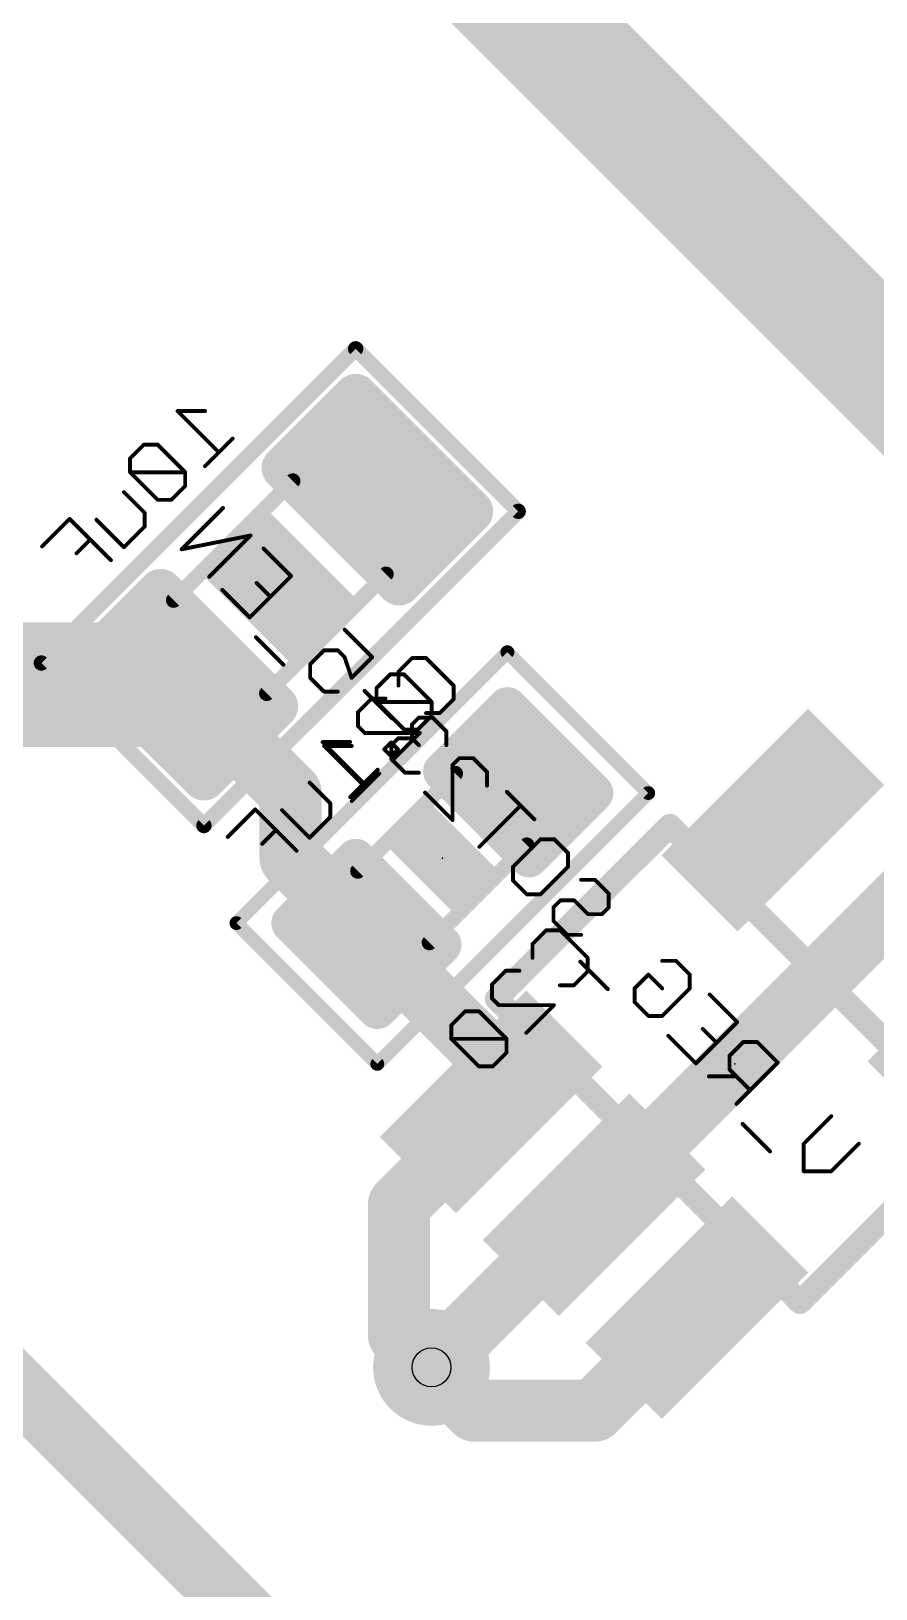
# Model space of a CAD drawing. Extents: x -76 to 580, y -41 to 95.
# Drawn here: x 367.98 to 373.49, y 5.27 to 15.44 of the extents above; entities that cross this region are included whole.
import ezdxf

# ---------------------------------------------------------------- set-up
doc = ezdxf.new("R2010")
doc.units = 0
for name, color, linetype in [('1', 22, 'CONTINUOUS'), ('16', 175, 'CONTINUOUS'), ('18', 82, 'CONTINUOUS'), ('24', 7, 'CONTINUOUS'), ('26', 253, 'CONTINUOUS'), ('28', 253, 'CONTINUOUS'), ('29', 253, 'CONTINUOUS'), ('30', 253, 'CONTINUOUS'), ('32', 253, 'CONTINUOUS'), ('36', 253, 'CONTINUOUS'), ('40', 175, 'CONTINUOUS'), ('44', 253, 'CONTINUOUS'), ('52', 253, 'CONTINUOUS')]:
    doc.layers.add(name, color=color, linetype=linetype)

# ---------------------------------------------------------------- blocks, each defined once
blk = doc.blocks.new('RECT')
blk.add_solid([(-0.5, -0.5), (0.5, -0.5), (-0.5, 0.5), (0.5, 0.5)])
blk = doc.blocks.new('RECT112000X144000R30')
at = {"const_width": 0.105}
blk.add_lwpolyline([(0.2975, -0.345), (0.2975, 0.345, 0.4142), (0.245, 0.3975), (-0.245, 0.3975, 0.4142), (-0.2975, 0.345), (-0.2975, -0.345, 0.4142), (-0.245, -0.3975), (0.245, -0.3975, 0.4142)], format="xyb", close=True, dxfattribs=at)
blk.add_solid([(-0.2704, -0.3704), (0.2704, -0.3704), (-0.2704, 0.3704), (0.2704, 0.3704)])
blk = doc.blocks.new('RECT136384X168384R30')
at = {"const_width": 0.1279}
blk.add_lwpolyline([(0.3623, -0.3983), (0.3623, 0.3983, 0.4142), (0.2983, 0.4623), (-0.2983, 0.4623, 0.4142), (-0.3623, 0.3983), (-0.3623, -0.3983, 0.4142), (-0.2983, -0.4623), (0.2983, -0.4623, 0.4142)], format="xyb", close=True, dxfattribs=at)
blk.add_solid([(-0.3237, -0.4237), (0.3237, -0.4237), (-0.3237, 0.4237), (0.3237, 0.4237)])
blk = doc.blocks.new('RECT128000X192000R30')
at = {"const_width": 0.12}
blk.add_lwpolyline([(0.34, -0.48), (0.34, 0.48, 0.4142), (0.28, 0.54), (-0.28, 0.54, 0.4142), (-0.34, 0.48), (-0.34, -0.48, 0.4142), (-0.28, -0.54), (0.28, -0.54, 0.4142)], format="xyb", close=True, dxfattribs=at)
blk.add_solid([(-0.3054, -0.5054), (0.3054, -0.5054), (-0.3054, 0.5054), (0.3054, 0.5054)])
blk = doc.blocks.new('RECT152384X216384R30')
at = {"const_width": 0.1429}
blk.add_lwpolyline([(0.4048, -0.5333), (0.4048, 0.5333, 0.4142), (0.3333, 0.6048), (-0.3333, 0.6048, 0.4142), (-0.4048, 0.5333), (-0.4048, -0.5333, 0.4142), (-0.3333, -0.6048), (0.3333, -0.6048, 0.4142)], format="xyb", close=True, dxfattribs=at)
blk.add_solid([(-0.3587, -0.5587), (0.3587, -0.5587), (-0.3587, 0.5587), (0.3587, 0.5587)])
blk = doc.blocks.new('ROUNDV')
at = {"const_width": 0.5}
blk.add_lwpolyline([(0, -0.25, 1), (0, 0.25, 1), (0, -0.25)], format="xyb", dxfattribs=at)

msp = doc.modelspace()

# ---------------------------------------------------------------- linework, layer by layer
at = {"layer": '1', "const_width": 0.4064}
for points in [[(373.9888, 10.1116), (370.5947, 6.7175)], [(369.6047, 4.879), (365.7156, 8.7681)]]:
    msp.add_lwpolyline(points, dxfattribs=at)
at = {"layer": '1', "const_width": 0.2032}
msp.add_lwpolyline([(370.5228, 6.7894, 1), (370.6665, 6.6457)], format="xyb", dxfattribs=at)
at = {"layer": '16'}
for points, const_width in [([(375.1909, 11.5966), (370.1704, 16.617)], 0.8128), ([(368.9683, 11.1723), (363.0286, 11.1723)], 0.8128), ([(368.9683, 11.1723), (369.6754, 10.4652)], 0.4064), ([(369.6754, 10.0408), (369.6754, 10.4652)], 0.4064), ([(369.8168, 9.8994), (369.6754, 10.0408)], 0.4064), ([(371.0896, 8.6266), (369.8168, 9.8994)], 0.4064), ([(369.8169, 9.8994), (369.8168, 9.8994)], 0.3048), ([(370.1704, 9.5459), (369.8169, 9.8994)], 0.3048), ([(371.1249, 8.5913), (371.0896, 8.6266)], 0.4064), ([(371.1249, 8.5206), (371.1249, 8.5913)], 0.4064), ([(371.0896, 8.5559), (371.0896, 8.6266)], 0.3048), ([(370.3825, 7.7782), (371.1249, 8.5206)], 0.4064), ([(370.9835, 8.4499), (371.0896, 8.5559)], 0.3048), ([(370.3825, 6.9296), (370.3825, 7.7782)], 0.4064), ([(372.4684, 7.2478), (372.327, 7.1063)], 0.4064), ([(372.2564, 7.0357), (371.6553, 6.4347)], 0.4064), ([(372.327, 7.1063), (372.2564, 7.0357)], 0.4064), ([(370.5947, 6.7175), (370.3825, 6.9296)], 0.4064), ([(370.8775, 6.4347), (370.5947, 6.7175)], 0.4064), ([(371.6553, 6.4347), (370.8775, 6.4347)], 0.4064)]:
    msp.add_lwpolyline(points, dxfattribs=dict(at, const_width=const_width))
for points, const_width in [([(368.9683, 10.9691, 1), (368.9683, 11.3755)], 0.4064), ([(369.0402, 11.2441, 1), (368.8965, 11.1004)], 0.2032), ([(369.777, 10.4652, 1), (369.5738, 10.4652)], 0.2032), ([(369.6036, 10.3933, 1), (369.7473, 10.537)], 0.2032), ([(369.7473, 10.1126, 1), (369.6036, 9.9689)], 0.2032), ([(369.5738, 10.0408, 1), (369.777, 10.0408)], 0.2032), ([(369.8886, 9.9713, 1), (369.7449, 9.8276)], 0.2032), ([(369.7449, 9.8276, 1), (369.8886, 9.9713)], 0.2032), ([(369.8168, 9.9756, 1), (369.8168, 9.8232)], 0.1524), ([(369.8708, 9.9533, 1), (369.763, 9.8455)], 0.1524), ([(369.8169, 9.8232, 1), (369.8169, 9.9756)], 0.1524), ([(370.1165, 9.4921, 1), (370.2243, 9.5998)], 0.1524), ([(371.1614, 8.6985, 1), (371.0177, 8.5548)], 0.2032), ([(371.0177, 8.5548, 1), (371.1614, 8.6985)], 0.2032), ([(371.2265, 8.5913, 1), (371.0233, 8.5913)], 0.2032), ([(371.1658, 8.6266, 1), (371.0134, 8.6266)], 0.1524), ([(371.0531, 8.5194, 1), (371.1968, 8.6631)], 0.2032), ([(371.1968, 8.4487, 1), (371.0531, 8.5924)], 0.2032), ([(371.1434, 8.502, 1), (371.0357, 8.6098)], 0.1524), ([(370.9296, 8.5037, 1), (371.0374, 8.396)], 0.1524), ([(371.0233, 8.5206, 1), (371.2265, 8.5206)], 0.2032), ([(371.0134, 8.5559, 1), (371.1658, 8.5559)], 0.1524), ([(370.4841, 7.7782, 1), (370.2809, 7.7782)], 0.2032), ([(370.3107, 7.85, 1), (370.4544, 7.7063)], 0.2032), ([(372.5403, 7.1759, 1), (372.3966, 7.3196)], 0.2032), ([(372.3282, 6.9639, 1), (372.1845, 7.1076)], 0.2032), ([(372.2552, 7.1782, 1), (372.3988, 7.0345)], 0.2032), ([(372.3988, 7.0345, 1), (372.2552, 7.1782)], 0.2032), ([(370.4544, 7.0015, 1), (370.3107, 6.8578)], 0.2032), ([(372.1845, 7.1076, 1), (372.3282, 6.9639)], 0.2032), ([(370.2809, 6.9296, 1), (370.4841, 6.9296)], 0.2032), ([(370.6665, 6.7894, 1), (370.5228, 6.6457)], 0.2032), ([(370.5228, 6.6457, 1), (370.6665, 6.7894)], 0.2032), ([(370.8775, 6.5363, 1), (370.8775, 6.3331)], 0.2032), ([(370.8057, 6.3628, 1), (370.9493, 6.5065)], 0.2032), ([(371.5835, 6.5065, 1), (371.7272, 6.3628)], 0.2032), ([(371.6553, 6.3331, 1), (371.6553, 6.5363)], 0.2032)]:
    msp.add_lwpolyline(points, format="xyb", dxfattribs=dict(at, const_width=const_width))
at = {"layer": '24'}
for p in [(369.6047, 11.8087), (370.6654, 10.0409), (372.5746, 8.6974)]:
    msp.add_point(p, dxfattribs=at)
at = {"layer": '26', "const_width": 0.0254}
for points in [[(370.3791, 11.2567), (370.469, 11.3466)], [(370.469, 11.3466), (370.5589, 11.3466)], [(370.5589, 11.3466), (370.7386, 11.1668)], [(370.3791, 11.1668), (370.3791, 11.2567)], [(370.1145, 10.9921), (370.2044, 11.082)], [(370.2044, 11.082), (370.2943, 11.082)], [(370.7386, 11.0769), (370.6487, 10.9871)], [(370.7386, 11.1668), (370.7386, 11.0769)], [(370.1145, 10.9022), (370.1145, 10.9921)], [(370.6487, 10.9871), (370.5589, 10.9871)], [(370.1594, 10.8573), (370.1145, 10.9022)], [(370.0746, 10.7724), (369.8948, 10.7724)], [(369.8948, 10.7724), (370.1645, 10.5028)], [(370.5189, 10.8573), (370.1594, 10.8573)], [(370.3392, 10.6775), (370.5189, 10.8573)], [(370.2543, 10.5927), (370.0746, 10.4129)], [(371.2534, 9.4801), (371.3433, 9.57)], [(371.3433, 9.57), (371.4332, 9.57)], [(371.4332, 9.57), (371.613, 9.3902)], [(371.2534, 9.3902), (371.2534, 9.4801)], [(371.613, 9.3902), (371.613, 9.3003)], [(370.9888, 9.2155), (371.0787, 9.3054)], [(371.0787, 9.3054), (371.1686, 9.3054)], [(371.613, 9.3003), (371.5231, 9.2105)], [(370.9888, 9.1256), (370.9888, 9.2155)], [(371.5231, 9.2105), (371.4332, 9.2105)], [(370.8141, 9.0408), (370.7242, 8.9509)], [(370.904, 9.0408), (370.8141, 9.0408)], [(371.0837, 8.861), (370.904, 9.0408)], [(371.0338, 9.0807), (370.9888, 9.1256)], [(371.3933, 9.0807), (371.0338, 9.0807)], [(371.2135, 8.9009), (371.3933, 9.0807)], [(370.7242, 8.9509), (370.7242, 8.861)], [(370.7242, 8.861), (370.904, 8.6812)], [(371.0837, 8.861), (370.7242, 8.861)], [(371.0837, 8.7711), (371.0837, 8.861)], [(370.9939, 8.6812), (371.0837, 8.7711)], [(370.904, 8.6812), (370.9939, 8.6812)]]:
    msp.add_lwpolyline(points, dxfattribs=at)
at = {"layer": '26', "const_width": 0.0127}
for points in [[(370.469, 11.3529, 1), (370.469, 11.3402)], [(370.4735, 11.3421, 1), (370.4645, 11.3511)], [(370.5633, 11.3511, 1), (370.5544, 11.3421)], [(370.5589, 11.3402, 1), (370.5589, 11.3529)], [(370.3854, 11.2567, 1), (370.3727, 11.2567)], [(370.3746, 11.2612, 1), (370.3836, 11.2522)], [(370.2044, 11.0883, 1), (370.2044, 11.0756)], [(370.2089, 11.0775, 1), (370.1999, 11.0865)], [(370.2943, 11.0756, 1), (370.2943, 11.0883)], [(370.3727, 11.1668, 1), (370.3854, 11.1668)], [(370.745, 11.1668, 1), (370.7323, 11.1668)], [(370.7323, 11.0769, 1), (370.745, 11.0769)], [(370.7341, 11.1623, 1), (370.7431, 11.1713)], [(370.7431, 11.0725, 1), (370.7341, 11.0814)], [(370.1208, 10.9921, 1), (370.1081, 10.9921)], [(370.11, 10.9966, 1), (370.119, 10.9876)], [(370.5589, 10.9934, 1), (370.5589, 10.9807)], [(370.6442, 10.9916, 1), (370.6532, 10.9826)], [(370.6487, 10.9807, 1), (370.6487, 10.9934)], [(370.1081, 10.9022, 1), (370.1208, 10.9022)], [(370.119, 10.9067, 1), (370.11, 10.8977)], [(369.8948, 10.7788, 1), (369.8948, 10.7661)], [(369.8993, 10.7769, 1), (369.8903, 10.7679)], [(370.0746, 10.7661, 1), (370.0746, 10.7788)], [(370.1594, 10.8636, 1), (370.1594, 10.8509)], [(370.1549, 10.8528, 1), (370.1639, 10.8618)], [(370.5234, 10.8528, 1), (370.5145, 10.8618)], [(370.5189, 10.8509, 1), (370.5189, 10.8636)], [(370.3347, 10.682, 1), (370.3437, 10.673)], [(370.2588, 10.5882, 1), (370.2499, 10.5972)], [(370.16, 10.4983, 1), (370.169, 10.5073)], [(370.0701, 10.4174, 1), (370.0791, 10.4084)], [(371.3433, 9.5763, 1), (371.3433, 9.5636)], [(371.3478, 9.5655, 1), (371.3388, 9.5745)], [(371.4377, 9.5745, 1), (371.4287, 9.5655)], [(371.4332, 9.5636, 1), (371.4332, 9.5763)], [(371.2598, 9.4801, 1), (371.2471, 9.4801)], [(371.2489, 9.4846, 1), (371.2579, 9.4756)], [(371.2471, 9.3902, 1), (371.2598, 9.3902)], [(371.6193, 9.3902, 1), (371.6066, 9.3902)], [(371.6085, 9.3857, 1), (371.6174, 9.3947)], [(371.0787, 9.3117, 1), (371.0787, 9.299)], [(371.0832, 9.3009, 1), (371.0742, 9.3099)], [(371.1686, 9.299, 1), (371.1686, 9.3117)], [(371.6066, 9.3003, 1), (371.6193, 9.3003)], [(371.6174, 9.2958, 1), (371.6085, 9.3048)], [(370.9843, 9.22, 1), (370.9933, 9.211)], [(370.9952, 9.2155, 1), (370.9825, 9.2155)], [(371.4332, 9.2168, 1), (371.4332, 9.2041)], [(371.5186, 9.2149, 1), (371.5276, 9.206)], [(371.5231, 9.2041, 1), (371.5231, 9.2168)], [(370.8141, 9.0471, 1), (370.8141, 9.0344)], [(370.8186, 9.0363, 1), (370.8096, 9.0452)], [(370.9085, 9.0452, 1), (370.8995, 9.0363)], [(370.904, 9.0344, 1), (370.904, 9.0471)], [(370.9933, 9.1301, 1), (370.9843, 9.1211)], [(370.9825, 9.1256, 1), (370.9952, 9.1256)], [(371.0338, 9.087, 1), (371.0338, 9.0743)], [(371.0293, 9.0762, 1), (371.0383, 9.0852)], [(371.3978, 9.0762, 1), (371.3888, 9.0852)], [(371.3933, 9.0743, 1), (371.3933, 9.087)], [(370.7306, 8.9509, 1), (370.7179, 8.9509)], [(370.7197, 8.9554, 1), (370.7287, 8.9464)], [(370.7287, 8.8655, 1), (370.7197, 8.8565)], [(370.7242, 8.8674, 1), (370.7242, 8.8547)], [(370.7179, 8.861, 1), (370.7306, 8.861)], [(371.0901, 8.861, 1), (371.0774, 8.861)], [(371.0793, 8.8565, 1), (371.0882, 8.8655)], [(371.0837, 8.8547, 1), (371.0837, 8.8674)], [(371.209, 8.9054, 1), (371.218, 8.8964)], [(371.0774, 8.7711, 1), (371.0901, 8.7711)], [(371.0882, 8.7666, 1), (371.0793, 8.7756)], [(370.904, 8.6876, 1), (370.904, 8.6749)], [(370.8995, 8.6768, 1), (370.9085, 8.6857)], [(370.9894, 8.6857, 1), (370.9984, 8.6768)], [(370.9939, 8.6749, 1), (370.9939, 8.6876)]]:
    msp.add_lwpolyline(points, format="xyb", dxfattribs=at)
at = {"layer": '28', "const_width": 0.0254}
for points in [[(369.1173, 12.9582), (368.9375, 12.9582)], [(368.9375, 12.9582), (369.2071, 12.6886)], [(368.7178, 12.7385), (368.6279, 12.6486)], [(368.8077, 12.7385), (368.7178, 12.7385)], [(368.9875, 12.5588), (368.8077, 12.7385)], [(369.297, 12.7784), (369.1173, 12.5987)], [(368.6279, 12.6486), (368.6279, 12.5588)], [(368.6279, 12.5588), (368.8077, 12.379)], [(368.9875, 12.5588), (368.6279, 12.5588)], [(368.9875, 12.4689), (368.9875, 12.5588)], [(368.588, 12.429), (368.7229, 12.2942)], [(368.8976, 12.379), (368.9875, 12.4689)], [(368.7229, 12.2942), (368.7229, 12.2043)], [(368.8077, 12.379), (368.8976, 12.379)], [(368.9646, 12.056), (369.2342, 12.3256)], [(368.2336, 12.2542), (368.0538, 12.0745)], [(368.5032, 11.9846), (368.2336, 12.2542)], [(368.588, 12.0695), (368.4083, 12.2492)], [(368.7229, 12.2043), (368.588, 12.0695)], [(368.3684, 12.1194), (368.2785, 12.0296)], [(369.414, 12.1458), (368.9646, 12.056)], [(369.1443, 11.8762), (369.414, 12.1458)], [(369.4988, 12.061), (369.6786, 11.8812)], [(369.6786, 11.8812), (369.4089, 11.6116)], [(369.4089, 11.6116), (369.2292, 11.7913)], [(369.5438, 11.7464), (369.4539, 11.8363)], [(369.6286, 11.302), (369.4488, 11.4818)], [(370.028, 11.5318), (370.2078, 11.352)], [(369.8932, 11.397), (369.8033, 11.3071)], [(369.9831, 11.397), (369.8932, 11.397)], [(370.028, 11.352), (369.9831, 11.397)], [(369.8033, 11.3071), (369.8033, 11.2172)], [(370.073, 11.2172), (370.028, 11.352)], [(370.2078, 11.352), (370.073, 11.2172)], [(369.8033, 11.2172), (369.8932, 11.1273)], [(370.326, 11.2397), (370.2361, 11.1498)], [(370.4159, 11.2397), (370.326, 11.2397)], [(370.5956, 11.0599), (370.4159, 11.2397)], [(369.8932, 11.1273), (369.9831, 11.1273)], [(370.3376, 10.9526), (370.1578, 11.1324)], [(370.2361, 11.1498), (370.2361, 11.0599)], [(370.2361, 11.0599), (370.4159, 10.8802)], [(370.5956, 11.0599), (370.2361, 11.0599)], [(370.5058, 10.8802), (370.5956, 10.97)], [(370.5956, 10.97), (370.5956, 11.0599)], [(370.4159, 10.8802), (370.5058, 10.8802)], [(370.5123, 10.9576), (370.4673, 10.9127)], [(370.4673, 10.9127), (370.4673, 10.8228)], [(370.6022, 10.9576), (370.5123, 10.9576)], [(370.692, 10.8678), (370.6022, 10.9576)], [(370.692, 10.7779), (370.692, 10.8678)], [(370.0639, 10.7978), (369.8842, 10.7978)], [(369.8842, 10.7978), (370.1538, 10.5282)], [(370.331, 10.7953), (370.2861, 10.7504)], [(370.376, 10.7504), (370.331, 10.7953)], [(370.3775, 10.8228), (370.3325, 10.7779)], [(370.3325, 10.7779), (370.3325, 10.688)], [(370.4673, 10.8228), (370.3775, 10.8228)], [(370.4673, 10.8228), (370.5123, 10.7779)], [(370.2861, 10.7504), (370.331, 10.7054)], [(370.331, 10.7054), (370.376, 10.7504)], [(370.3325, 10.688), (370.4224, 10.5981)], [(370.732, 10.6481), (370.7769, 10.693)], [(370.7769, 10.693), (370.8668, 10.693)], [(370.8668, 10.693), (370.9567, 10.6032)], [(370.2437, 10.6181), (370.0639, 10.4383)], [(370.4224, 10.5981), (370.5123, 10.5981)], [(370.732, 10.2886), (370.732, 10.6481)], [(370.9567, 10.6032), (370.9566, 10.5133)], [(369.7993, 10.5332), (369.9341, 10.3984)], [(370.5522, 10.4683), (370.732, 10.2886)], [(371.2662, 10.2936), (371.0864, 10.4734)], [(369.4448, 10.3585), (369.2651, 10.1787)], [(369.7145, 10.0889), (369.4448, 10.3585)], [(369.9341, 10.3984), (369.9341, 10.3085)], [(370.9067, 10.1138), (371.1763, 10.3835)], [(369.7993, 10.1737), (369.6196, 10.3535)], [(369.9341, 10.3085), (369.7993, 10.1737)], [(369.5797, 10.2237), (369.4898, 10.1338)], [(371.1263, 9.9841), (371.3061, 10.1638)], [(371.3061, 10.1638), (371.396, 10.1638)], [(371.396, 10.1638), (371.4859, 10.0739)], [(371.4859, 10.0739), (371.4859, 9.9841)], [(371.1263, 9.8942), (371.1263, 9.9841)], [(371.4859, 9.9841), (371.3061, 9.8043)], [(371.2162, 9.8043), (371.1263, 9.8942)], [(371.5707, 9.8992), (371.6606, 9.8992)], [(371.6606, 9.8992), (371.7505, 9.8093)], [(371.3061, 9.8043), (371.2162, 9.8043)], [(371.4359, 9.7644), (371.3909, 9.7195)], [(371.5258, 9.7644), (371.4359, 9.7644)], [(371.6156, 9.6745), (371.5258, 9.7644)], [(371.7505, 9.8093), (371.7505, 9.7195)], [(371.3909, 9.7195), (371.3909, 9.6296)], [(371.7055, 9.6745), (371.6156, 9.6745)], [(371.7505, 9.7195), (371.7055, 9.6745)], [(371.3909, 9.6296), (371.4808, 9.5397)], [(371.4808, 9.5397), (371.5707, 9.5397)], [(371.7454, 9.1852), (371.5657, 9.365)], [(372.0999, 9.37), (372.1898, 9.37)], [(372.1898, 9.37), (372.2797, 9.2801)], [(371.9202, 9.1903), (372.01, 9.2801)], [(372.01, 9.2801), (372.0999, 9.1903)], [(372.2797, 9.2801), (372.2797, 9.1903)], [(371.9202, 9.1004), (371.9202, 9.1903)], [(372.2797, 9.1903), (372.0999, 9.0105)], [(372.4094, 9.1504), (372.5892, 8.9706)], [(372.01, 9.0105), (371.9202, 9.1004)], [(372.0999, 9.0105), (372.01, 9.0105)], [(372.5892, 8.9706), (372.3196, 8.701)], [(372.3196, 8.701), (372.1398, 8.8807)], [(372.4544, 8.8358), (372.3645, 8.9257)], [(372.6291, 8.8408), (372.5392, 8.7509)], [(372.719, 8.8408), (372.6291, 8.8408)], [(372.8538, 8.706), (372.719, 8.8408)], [(372.5392, 8.7509), (372.5392, 8.661)], [(372.5392, 8.661), (372.6741, 8.5262)], [(372.5842, 8.4364), (372.8538, 8.706)], [(372.5842, 8.6161), (372.4044, 8.6161)], [(373.0235, 8.1768), (373.2033, 8.3565)], [(372.8038, 8.1268), (372.6241, 8.3066)], [(373.0235, 7.997), (373.0235, 8.1768)], [(373.383, 8.1768), (373.2033, 7.997)], [(373.2033, 7.997), (373.0235, 7.997)]]:
    msp.add_lwpolyline(points, dxfattribs=at)
at = {"layer": '28', "const_width": 0.0127}
for points in [[(368.942, 12.9627, 1), (368.933, 12.9537)], [(368.9375, 12.9645, 1), (368.9375, 12.9518)], [(369.1172, 12.9518, 1), (369.1173, 12.9645)], [(368.7178, 12.7449, 1), (368.7178, 12.7322)], [(368.7223, 12.734, 1), (368.7133, 12.743)], [(368.8122, 12.743, 1), (368.8032, 12.734)], [(368.8077, 12.7322, 1), (368.8077, 12.7449)], [(369.3015, 12.7739, 1), (369.2925, 12.7829)], [(368.6343, 12.6486, 1), (368.6216, 12.6486)], [(368.6235, 12.6531, 1), (368.6324, 12.6441)], [(369.1128, 12.6032, 1), (369.1217, 12.5942)], [(369.2026, 12.6841, 1), (369.2116, 12.693)], [(368.6279, 12.5651, 1), (368.6279, 12.5524)], [(368.6324, 12.5632, 1), (368.6235, 12.5543)], [(368.6216, 12.5588, 1), (368.6343, 12.5588)], [(368.9938, 12.5588, 1), (368.9811, 12.5588)], [(368.983, 12.5543, 1), (368.992, 12.5632)], [(368.9875, 12.5524, 1), (368.9875, 12.5651)], [(368.5925, 12.4335, 1), (368.5836, 12.4245)], [(368.9811, 12.4689, 1), (368.9938, 12.4689)], [(368.992, 12.4644, 1), (368.983, 12.4734)], [(368.7292, 12.2942, 1), (368.7165, 12.2942)], [(368.7184, 12.2897, 1), (368.7274, 12.2986)], [(368.8077, 12.3854, 1), (368.8077, 12.3727)], [(368.8032, 12.3745, 1), (368.8122, 12.3835)], [(368.8931, 12.3835, 1), (368.9021, 12.3745)], [(368.8976, 12.3727, 1), (368.8976, 12.3854)], [(369.2387, 12.3211, 1), (369.2297, 12.3301)], [(368.2381, 12.2587, 1), (368.2291, 12.2498)], [(368.2381, 12.2498, 1), (368.2291, 12.2587)], [(368.4128, 12.2537, 1), (368.4038, 12.2447)], [(368.7165, 12.2043, 1), (368.7292, 12.2043)], [(368.7274, 12.1998, 1), (368.7184, 12.2088)], [(368.3729, 12.1149, 1), (368.3639, 12.1239)], [(369.4185, 12.1413, 1), (369.4095, 12.1503)], [(369.4152, 12.1396, 1), (369.4127, 12.1521)], [(368.0493, 12.079, 1), (368.0583, 12.07)], [(368.274, 12.034, 1), (368.283, 12.0251)], [(368.4987, 11.9801, 1), (368.5077, 11.9891)], [(368.5836, 12.0739, 1), (368.5925, 12.065)], [(368.5836, 12.065, 1), (368.5925, 12.0739)], [(368.9633, 12.0622, 1), (368.9658, 12.0497)], [(368.9601, 12.0604, 1), (368.9691, 12.0515)], [(369.5033, 12.0655, 1), (369.4943, 12.0565)], [(369.6831, 11.8767, 1), (369.6741, 11.8857)], [(369.1398, 11.8807, 1), (369.1488, 11.8717)], [(369.2337, 11.7958, 1), (369.2247, 11.7869)], [(369.4584, 11.8408, 1), (369.4494, 11.8318)], [(369.6741, 11.8767, 1), (369.6831, 11.8857)], [(369.5393, 11.7419, 1), (369.5482, 11.7509)], [(369.4044, 11.6161, 1), (369.4134, 11.6071)], [(369.4044, 11.6071, 1), (369.4134, 11.6161)], [(369.4533, 11.4863, 1), (369.4444, 11.4773)], [(370.0325, 11.5363, 1), (370.0235, 11.5273)], [(369.8932, 11.4033, 1), (369.8932, 11.3906)], [(369.8977, 11.3925, 1), (369.8887, 11.4014)], [(369.9876, 11.4014, 1), (369.9786, 11.3925)], [(369.9831, 11.3906, 1), (369.9831, 11.4033)], [(369.6241, 11.2976, 1), (369.6331, 11.3065)], [(369.7988, 11.3116, 1), (369.8078, 11.3026)], [(369.8097, 11.3071, 1), (369.797, 11.3071)], [(370.034, 11.354, 1), (370.022, 11.35)], [(370.0235, 11.3475, 1), (370.0325, 11.3565)], [(370.2123, 11.3475, 1), (370.2033, 11.3565)], [(370.2033, 11.3475, 1), (370.2123, 11.3565)], [(369.8078, 11.2217, 1), (369.7988, 11.2127)], [(369.797, 11.2172, 1), (369.8097, 11.2172)], [(370.0685, 11.2217, 1), (370.0774, 11.2127)], [(370.0669, 11.2152, 1), (370.079, 11.2192)], [(370.326, 11.246, 1), (370.326, 11.2333)], [(370.3305, 11.2352, 1), (370.3215, 11.2442)], [(370.4204, 11.2442, 1), (370.4114, 11.2352)], [(370.4159, 11.2333, 1), (370.4159, 11.246)], [(369.8932, 11.1337, 1), (369.8932, 11.121)], [(369.8887, 11.1228, 1), (369.8977, 11.1318)], [(369.9831, 11.121, 1), (369.9831, 11.1337)], [(370.1623, 11.1368, 1), (370.1533, 11.1279)], [(370.2316, 11.1543, 1), (370.2406, 11.1453)], [(370.2425, 11.1498, 1), (370.2298, 11.1498)], [(370.2361, 11.0663, 1), (370.2361, 11.0536)], [(370.2406, 11.0644, 1), (370.2316, 11.0554)], [(370.2298, 11.0599, 1), (370.2425, 11.0599)], [(370.602, 11.0599, 1), (370.5893, 11.0599)], [(370.5912, 11.0554, 1), (370.6001, 11.0644)], [(370.6001, 10.9655, 1), (370.5912, 10.9745)], [(370.5956, 11.0536, 1), (370.5956, 11.0663)], [(370.3331, 10.9481, 1), (370.3421, 10.9571)], [(370.4159, 10.8865, 1), (370.4159, 10.8738)], [(370.4114, 10.8757, 1), (370.4204, 10.8846)], [(370.4737, 10.9127, 1), (370.461, 10.9127)], [(370.4629, 10.9172, 1), (370.4718, 10.9082)], [(370.5013, 10.8846, 1), (370.5103, 10.8757)], [(370.5058, 10.8738, 1), (370.5058, 10.8865)], [(370.5123, 10.964, 1), (370.5123, 10.9513)], [(370.5168, 10.9531, 1), (370.5078, 10.9621)], [(370.5893, 10.97, 1), (370.602, 10.97)], [(370.6067, 10.9621, 1), (370.5977, 10.9531)], [(370.6022, 10.9513, 1), (370.6022, 10.964)], [(370.6984, 10.8678, 1), (370.6857, 10.8678)], [(370.6876, 10.8633, 1), (370.6965, 10.8722)], [(369.8842, 10.8042, 1), (369.8842, 10.7915)], [(369.8887, 10.8023, 1), (369.8797, 10.7933)], [(370.0639, 10.7915, 1), (370.0639, 10.8042)], [(370.3355, 10.7998, 1), (370.3266, 10.7908)], [(370.3389, 10.7779, 1), (370.3262, 10.7779)], [(370.328, 10.7824, 1), (370.337, 10.7734)], [(370.3355, 10.7908, 1), (370.3266, 10.7998)], [(370.3775, 10.8292, 1), (370.3775, 10.8165)], [(370.382, 10.8183, 1), (370.373, 10.8273)], [(370.4718, 10.8273, 1), (370.4629, 10.8183)], [(370.461, 10.8228, 1), (370.4737, 10.8228)], [(370.4673, 10.8165, 1), (370.4673, 10.8292)], [(370.5078, 10.7734, 1), (370.5168, 10.7824)], [(370.6857, 10.7779, 1), (370.6984, 10.7779)], [(370.2906, 10.7549, 1), (370.2816, 10.7459)], [(370.2816, 10.7549, 1), (370.2906, 10.7459)], [(370.3266, 10.7099, 1), (370.3355, 10.7009)], [(370.337, 10.6925, 1), (370.328, 10.6835)], [(370.3262, 10.688, 1), (370.3389, 10.688)], [(370.3266, 10.7009, 1), (370.3355, 10.7099)], [(370.3805, 10.7459, 1), (370.3715, 10.7549)], [(370.3715, 10.7459, 1), (370.3805, 10.7549)], [(370.7769, 10.6994, 1), (370.7769, 10.6867)], [(370.7814, 10.6885, 1), (370.7724, 10.6975)], [(370.8713, 10.6975, 1), (370.8623, 10.6885)], [(370.8668, 10.6867, 1), (370.8668, 10.6994)], [(370.2482, 10.6136, 1), (370.2392, 10.6226)], [(370.4224, 10.6045, 1), (370.4224, 10.5918)], [(370.4179, 10.5936, 1), (370.4269, 10.6026)], [(370.5123, 10.5918, 1), (370.5123, 10.6045)], [(370.7383, 10.6481, 1), (370.7256, 10.6481)], [(370.7275, 10.6526, 1), (370.7364, 10.6436)], [(370.963, 10.6031, 1), (370.9503, 10.6032)], [(370.9522, 10.5987, 1), (370.9611, 10.6076)], [(369.8038, 10.5377, 1), (369.7948, 10.5287)], [(370.1493, 10.5237, 1), (370.1583, 10.5327)], [(370.5567, 10.4728, 1), (370.5477, 10.4638)], [(370.9503, 10.5133, 1), (370.963, 10.5133)], [(371.0909, 10.4779, 1), (371.0819, 10.4689)], [(369.4493, 10.363, 1), (369.4403, 10.354)], [(369.4493, 10.354, 1), (369.4403, 10.363)], [(369.9405, 10.3984, 1), (369.9278, 10.3984)], [(369.9296, 10.3939, 1), (369.9386, 10.4029)], [(370.0594, 10.4428, 1), (370.0684, 10.4338)], [(371.1808, 10.379, 1), (371.1718, 10.388)], [(369.6241, 10.358, 1), (369.6151, 10.349)], [(369.9278, 10.3085, 1), (369.9405, 10.3085)], [(369.9386, 10.304, 1), (369.9296, 10.313)], [(370.7256, 10.2886, 1), (370.7383, 10.2886)], [(370.7275, 10.2841, 1), (370.7364, 10.2931)], [(371.2617, 10.2891, 1), (371.2707, 10.2981)], [(369.2606, 10.1832, 1), (369.2696, 10.1742)], [(369.5841, 10.2192, 1), (369.5752, 10.2282)], [(369.7948, 10.1782, 1), (369.8038, 10.1692)], [(369.7948, 10.1692, 1), (369.8038, 10.1782)], [(371.3061, 10.1702, 1), (371.3061, 10.1575)], [(371.3106, 10.1593, 1), (371.3016, 10.1683)], [(371.4005, 10.1683, 1), (371.3915, 10.1593)], [(371.396, 10.1575, 1), (371.396, 10.1702)], [(369.4853, 10.1383, 1), (369.4943, 10.1293)], [(369.71, 10.0844, 1), (369.719, 10.0933)], [(370.9022, 10.1183, 1), (370.9112, 10.1094)], [(371.4922, 10.0739, 1), (371.4795, 10.0739)], [(371.4814, 10.0695, 1), (371.4903, 10.0784)], [(371.1327, 9.9841, 1), (371.12, 9.9841)], [(371.1219, 9.9886, 1), (371.1308, 9.9796)], [(371.4795, 9.9841, 1), (371.4922, 9.9841)], [(371.4903, 9.9796, 1), (371.4814, 9.9886)], [(371.1308, 9.8987, 1), (371.1219, 9.8897)], [(371.12, 9.8942, 1), (371.1327, 9.8942)], [(371.5707, 9.9056, 1), (371.5707, 9.8929)], [(371.6651, 9.9037, 1), (371.6561, 9.8947)], [(371.6606, 9.8929, 1), (371.6606, 9.9056)], [(371.2162, 9.8107, 1), (371.2162, 9.798)], [(371.2117, 9.7998, 1), (371.2207, 9.8088)], [(371.3016, 9.8088, 1), (371.3106, 9.7998)], [(371.3061, 9.798, 1), (371.3061, 9.8107)], [(371.4359, 9.7707, 1), (371.4359, 9.7581)], [(371.4404, 9.7599, 1), (371.4314, 9.7689)], [(371.5302, 9.7689, 1), (371.5213, 9.7599)], [(371.5258, 9.7581, 1), (371.5258, 9.7707)], [(371.7568, 9.8093, 1), (371.7441, 9.8093)], [(371.746, 9.8049, 1), (371.7549, 9.8138)], [(371.3973, 9.7195, 1), (371.3846, 9.7195)], [(371.3865, 9.7239, 1), (371.3954, 9.715)], [(371.6156, 9.6809, 1), (371.6156, 9.6682)], [(371.6112, 9.67, 1), (371.6201, 9.679)], [(371.701, 9.679, 1), (371.71, 9.67)], [(371.7055, 9.6682, 1), (371.7055, 9.6809)], [(371.7441, 9.7195, 1), (371.7568, 9.7195)], [(371.7549, 9.715, 1), (371.746, 9.7239)], [(371.3846, 9.6296, 1), (371.3973, 9.6296)], [(371.3954, 9.6341, 1), (371.3865, 9.6251)], [(371.4808, 9.5461, 1), (371.4808, 9.5334)], [(371.4763, 9.5352, 1), (371.4853, 9.5442)], [(371.5707, 9.5334, 1), (371.5707, 9.5461)], [(371.5702, 9.3695, 1), (371.5612, 9.3605)], [(372.0999, 9.3764, 1), (372.0999, 9.3637)], [(372.1943, 9.3745, 1), (372.1853, 9.3655)], [(372.1898, 9.3637, 1), (372.1898, 9.3764)], [(372.0145, 9.2846, 1), (372.0055, 9.2756)], [(372.0145, 9.2756, 1), (372.0055, 9.2846)], [(372.286, 9.2801, 1), (372.2733, 9.2801)], [(372.2752, 9.2756, 1), (372.2842, 9.2846)], [(371.7409, 9.1807, 1), (371.7499, 9.1897)], [(371.9265, 9.1903, 1), (371.9138, 9.1903)], [(371.9157, 9.1947, 1), (371.9246, 9.1858)], [(372.0954, 9.1858, 1), (372.1044, 9.1947)], [(372.2733, 9.1903, 1), (372.286, 9.1903)], [(372.2842, 9.1858, 1), (372.2752, 9.1947)], [(372.4139, 9.1548, 1), (372.405, 9.1459)], [(371.9138, 9.1004, 1), (371.9265, 9.1004)], [(371.9246, 9.1049, 1), (371.9157, 9.0959)], [(372.01, 9.0168, 1), (372.01, 9.0041)], [(372.0055, 9.006, 1), (372.0145, 9.015)], [(372.0954, 9.015, 1), (372.1044, 9.006)], [(372.0999, 9.0041, 1), (372.0999, 9.0168)], [(372.5937, 8.9661, 1), (372.5847, 8.9751)], [(372.5847, 8.9661, 1), (372.5937, 8.9751)], [(372.1443, 8.8852, 1), (372.1353, 8.8762)], [(372.369, 8.9301, 1), (372.36, 8.9212)], [(372.4499, 8.8313, 1), (372.4589, 8.8403)], [(372.6291, 8.8472, 1), (372.6291, 8.8345)], [(372.6336, 8.8363, 1), (372.6246, 8.8453)], [(372.7235, 8.8453, 1), (372.7145, 8.8363)], [(372.719, 8.8345, 1), (372.719, 8.8472)], [(372.5456, 8.7509, 1), (372.5329, 8.7509)], [(372.5347, 8.7554, 1), (372.5437, 8.7464)], [(372.3151, 8.7054, 1), (372.3241, 8.6965)], [(372.3151, 8.6965, 1), (372.3241, 8.7054)], [(372.5437, 8.6655, 1), (372.5347, 8.6566)], [(372.5329, 8.661, 1), (372.5456, 8.661)], [(372.8583, 8.7015, 1), (372.8493, 8.7105)], [(372.8493, 8.7015, 1), (372.8583, 8.7105)], [(372.4044, 8.6225, 1), (372.4044, 8.6098)], [(372.5842, 8.6098, 1), (372.5842, 8.6225)], [(372.5797, 8.4408, 1), (372.5887, 8.4319)], [(372.6696, 8.5217, 1), (372.6785, 8.5307)], [(373.2077, 8.3521, 1), (373.1988, 8.361)], [(372.6286, 8.3111, 1), (372.6196, 8.3021)], [(372.7993, 8.1223, 1), (372.8083, 8.1313)], [(373.019, 8.1813, 1), (373.028, 8.1723)], [(373.0298, 8.1768, 1), (373.0172, 8.1768)], [(373.3875, 8.1723, 1), (373.3785, 8.1813)], [(373.0235, 8.0034, 1), (373.0235, 7.9907)], [(373.0172, 7.997, 1), (373.0299, 7.997)], [(373.1988, 8.0015, 1), (373.2077, 7.9925)], [(373.2033, 7.9907, 1), (373.2033, 8.0034)]]:
    msp.add_lwpolyline(points, format="xyb", dxfattribs=at)
at = {"layer": '40'}
for points, const_width in [([(368.0491, 11.3137), (370.0997, 13.3643)], 0.1), ([(370.0997, 13.3643), (371.1603, 12.3037)], 0.1), ([(371.1603, 12.3037), (369.1097, 10.253)], 0.1), ([(371.0896, 11.3844), (369.3219, 9.6166)], 0.09), ([(372.0089, 10.4652), (371.0896, 11.3844)], 0.09), ([(369.1097, 10.253), (368.0491, 11.3137)], 0.1), ([(370.2411, 8.6974), (372.0089, 10.4652)], 0.09), ([(369.3219, 9.6166), (370.2411, 8.6974)], 0.09)]:
    msp.add_lwpolyline(points, dxfattribs=dict(at, const_width=const_width))
for points, const_width in [([(370.1174, 13.382, 1), (370.082, 13.3466)], 0.05), ([(370.1174, 13.3466, 1), (370.082, 13.382)], 0.05), ([(371.178, 12.286, 1), (371.1427, 12.3213)], 0.05), ([(371.1427, 12.286, 1), (371.178, 12.3213)], 0.05), ([(371.1055, 11.4003, 1), (371.0737, 11.3685)], 0.045), ([(371.1055, 11.3685, 1), (371.0737, 11.4003)], 0.045), ([(368.0668, 11.3314, 1), (368.0314, 11.296)], 0.05), ([(368.0314, 11.3314, 1), (368.0668, 11.296)], 0.05), ([(372.0248, 10.4493, 1), (371.993, 10.4811)], 0.045), ([(371.993, 10.4493, 1), (372.0248, 10.4811)], 0.045), ([(369.0921, 10.2707, 1), (369.1274, 10.2354)], 0.05), ([(369.0921, 10.2354, 1), (369.1274, 10.2707)], 0.05), ([(369.3378, 9.6326, 1), (369.306, 9.6007)], 0.045), ([(369.306, 9.6326, 1), (369.3378, 9.6007)], 0.045), ([(370.2252, 8.7133, 1), (370.257, 8.6815)], 0.045), ([(370.2252, 8.6815, 1), (370.257, 8.7133)], 0.045)]:
    msp.add_lwpolyline(points, format="xyb", dxfattribs=dict(at, const_width=const_width))
at = {"layer": '44'}
msp.add_circle((370.5947, 6.7175), 0.127, dxfattribs=at)
at = {"layer": '52'}
for points, const_width in [([(368.9118, 11.7238), (369.6896, 12.5016)], 0.1), ([(369.5199, 11.1157), (370.2977, 11.8935)], 0.1), ([(370.1138, 9.9561), (370.7502, 10.5925)], 0.1), ([(372.1503, 10.253), (371.0189, 9.1217)], 0.1524), ([(374.1302, 8.2731), (372.1503, 10.253)], 0.1524), ([(370.5805, 9.4894), (371.2169, 10.1258)], 0.1), ([(371.0189, 9.1217), (372.9988, 7.1418)], 0.1524), ([(374.1302, 8.2731), (372.9988, 7.1418)], 0.1524)]:
    msp.add_lwpolyline(points, dxfattribs=dict(at, const_width=const_width))
for points, const_width in [([(369.7072, 12.484, 1), (369.6719, 12.5193)], 0.05), ([(370.3154, 11.8759, 1), (370.28, 11.9112)], 0.05), ([(368.8941, 11.7415, 1), (368.9294, 11.7062)], 0.05), ([(369.5022, 11.1334, 1), (369.5375, 11.098)], 0.05), ([(370.7679, 10.5748, 1), (370.7325, 10.6101)], 0.05), ([(372.1772, 10.28, 1), (372.1234, 10.2261)], 0.0762), ([(372.1772, 10.2261, 1), (372.1234, 10.28)], 0.0762), ([(371.2346, 10.1081, 1), (371.1992, 10.1434)], 0.05), ([(370.0962, 9.9737, 1), (370.1315, 9.9384)], 0.05), ([(370.5628, 9.507, 1), (370.5982, 9.4717)], 0.05), ([(371.0459, 9.1486, 1), (370.992, 9.0947)], 0.0762), ([(370.992, 9.1486, 1), (371.0459, 9.0947)], 0.0762), ([(372.9719, 7.1687, 1), (373.0258, 7.1148)], 0.0762), ([(372.9719, 7.1148, 1), (373.0258, 7.1687)], 0.0762)]:
    msp.add_lwpolyline(points, format="xyb", dxfattribs=dict(at, const_width=const_width))

# ---------------------------------------------------------------- block references
at = {"layer": '16', "rotation": 45}
for name, p in [('RECT128000X192000R30', (370.2411, 12.4451)), ('RECT128000X192000R30', (368.9683, 11.1723)), ('RECT112000X144000R30', (371.1603, 10.5359)), ('RECT112000X144000R30', (370.1704, 9.5459))]:
    msp.add_blockref(name, p, dxfattribs=at)
at = {"layer": '16', "xscale": 0.55, "yscale": 1.2, "rotation": 135}
for p in [(372.8221, 10.2885), (370.9835, 8.4499), (371.6553, 7.7781), (372.327, 7.1063)]:
    msp.add_blockref('RECT', p, dxfattribs=at)
at = {"layer": '18', "xscale": 0.6096, "yscale": 0.6096}
msp.add_blockref('ROUNDV', (370.5947, 6.7175), dxfattribs=at)
msp.add_blockref('ROUNDV', (370.5947, 6.7175), dxfattribs=at)
at = {"layer": '29', "xscale": 0.762, "yscale": 0.762}
msp.add_blockref('ROUNDV', (370.5947, 6.7175), dxfattribs=at)
at = {"layer": '30', "rotation": 45}
for name, p in [('RECT152384X216384R30', (370.2411, 12.4451)), ('RECT152384X216384R30', (368.9683, 11.1723)), ('RECT136384X168384R30', (371.1603, 10.5359)), ('RECT136384X168384R30', (370.1704, 9.5459))]:
    msp.add_blockref(name, p, dxfattribs=at)
at = {"layer": '30', "xscale": 0.7024, "yscale": 1.3524, "rotation": 135}
for p in [(372.8221, 10.2885), (374.1656, 8.945), (370.9835, 8.4499), (371.6553, 7.7781), (372.327, 7.1063)]:
    msp.add_blockref('RECT', p, dxfattribs=at)
at = {"layer": '30', "xscale": 0.762, "yscale": 0.762}
msp.add_blockref('ROUNDV', (370.5947, 6.7175), dxfattribs=at)
at = {"layer": '32', "rotation": 45}
for name, p in [('RECT128000X192000R30', (370.2411, 12.4451)), ('RECT128000X192000R30', (368.9683, 11.1723)), ('RECT112000X144000R30', (371.1603, 10.5359)), ('RECT112000X144000R30', (370.1704, 9.5459))]:
    msp.add_blockref(name, p, dxfattribs=at)
at = {"layer": '32', "xscale": 0.55, "yscale": 1.2, "rotation": 135}
for p in [(372.8221, 10.2885), (370.9835, 8.4499), (371.6553, 7.7781), (372.327, 7.1063)]:
    msp.add_blockref('RECT', p, dxfattribs=at)
at = {"layer": '36', "rotation": 45}
for p, xscale, yscale in [((369.6047, 11.8087), 0.6, 0.8), ((370.6654, 10.0409), 0.3998, 0.6)]:
    msp.add_blockref('RECT', p, dxfattribs=dict(at, xscale=xscale, yscale=yscale))
at = {"layer": '52', "xscale": 0.4, "rotation": 45}
for p in [(370.135, 12.339), (369.0744, 11.2783)]:
    msp.add_blockref('RECT', p, dxfattribs=at)
at = {"layer": '52'}
for p, xscale, yscale, rotation in [((371.0896, 10.4652), 0.4, 0.8, 45), ((372.7337, 10.2), 0.5, 0.65, 135), ((370.2411, 9.6166), 0.4, 0.8, 45), ((371.072, 8.5383), 0.5, 0.65, 135), ((371.7437, 7.8666), 0.5, 0.65, 135), ((372.4155, 7.1948), 0.5, 0.65, 135)]:
    msp.add_blockref('RECT', p, dxfattribs=dict(at, xscale=xscale, yscale=yscale, rotation=rotation))

doc.saveas('drawing.dxf')
